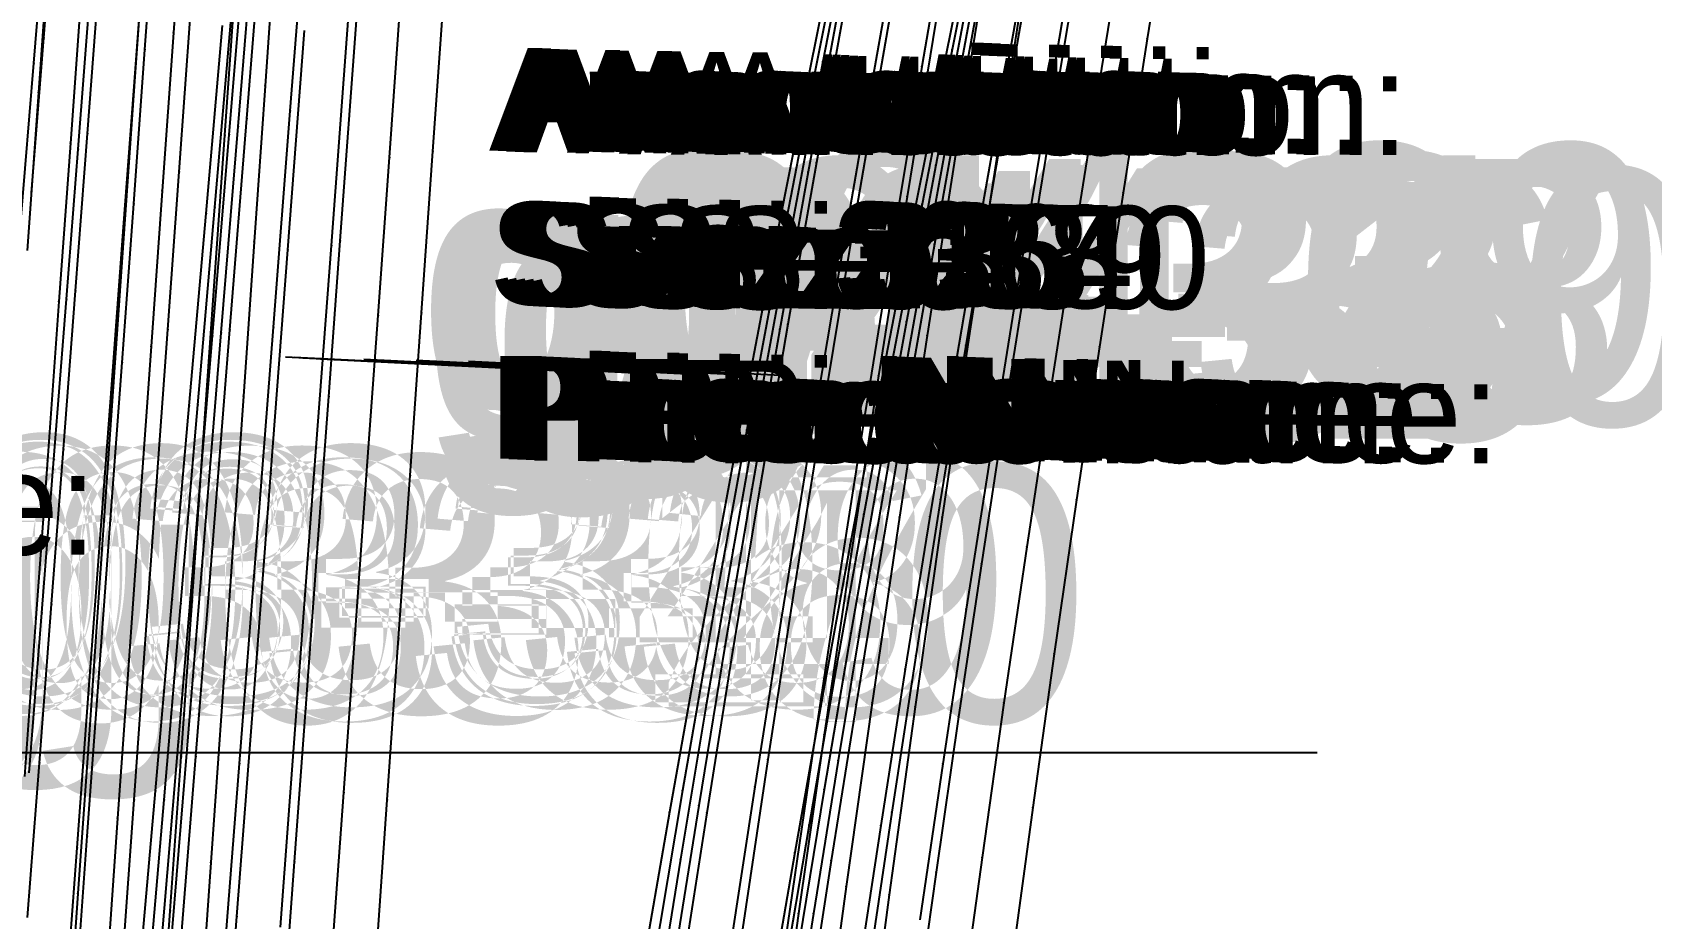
# Model space of a CAD drawing. Extents: x -2408 to 1029, y -526 to 2095.
# Drawn here: x -564.9 to -407.2, y 216.4 to 302.7 of the extents above; entities that cross this region are included whole.
import ezdxf

# ---------------------------------------------------------------- set-up
doc = ezdxf.new("R2010")
doc.units = 0
doc.layers.add('TEXT', color=7, linetype='Continuous')

# ---------------------------------------------------------------- blocks, each defined once
blk = doc.blocks.new(' -30')
at = {"layer": '1'}
blk.add_lwpolyline([(42.847108, -116.353581), (39.802732, -131.2755), (36.776712, -146.421814), (33.872287, -161.336109), (31.001421, -176.512659), (28.294098, -191.275789), (25.59193, -206.483257), (23.03223, -221.307352)], dxfattribs=at)
at = {"layer": '14'}
for points in [[(-38.253435, -218.559679), (-36.666947, -200.481631), (-35.031942, -181.850737), (-33.377531, -162.998705), (-31.732823, -144.257242), (-30.126929, -125.958065)], [(29.413695, -118.63581), (26.177079, -134.609324), (22.873401, -151.324281), (19.584716, -168.470557), (16.44106, -185.459826), (13.388816, -202.552839), (10.512979, -219.172334)]]:
    blk.add_lwpolyline(points, dxfattribs=at)
at = {"layer": '3'}
for p in [(39.802732, -131.2755), (26.177079, -134.609324), (-31.732823, -144.257242), (36.776712, -146.421814), (22.873401, -151.324281), (33.872287, -161.336109), (-33.377531, -162.998705), (19.584716, -168.470557), (31.001421, -176.512659), (-35.031942, -181.850737), (16.44106, -185.459826), (28.294098, -191.275789), (-36.666947, -200.481631), (13.388816, -202.552839), (25.59193, -206.483257)]:
    blk.add_point(p, dxfattribs=at)
at = {"layer": '7'}
for p, q in [((-766.053925, 405.419922), (-432.919998, 405.419922)), ((-24.008267, -158.213053), (3.509464, -159.577007))]:
    blk.add_line(p, q, dxfattribs=at)
at = {"layer": '1'}
for s, p in [('Annotation: ', (-4.19101, -138.154008)), ('Size: 30', (-4.19101, -153.154008)), ('Piece Name:  ', (-4.19101, -168.154008))]:
    blk.add_text(s, height=10, dxfattribs=at).set_placement(p)
at = {"layer": 'TEXT', "color": 7}
for s, p in [('g03-30', (-584.85, 411.23)), ('g04-30', (-11.23, -163.27))]:
    blk.add_text(s, height=25, dxfattribs=at).set_placement(p)
blk = doc.blocks.new(' -31')
at = {"layer": '1'}
blk.add_lwpolyline([(43.032189, -113.459165), (40.081799, -128.259863), (37.142654, -143.310279), (34.267079, -158.406503), (31.475242, -173.485006), (28.75571, -188.638719), (26.130428, -203.747088), (23.578905, -218.868095)], dxfattribs=at)
at = {"layer": '14'}
for points in [[(-38.259009, -219.846726), (-36.670475, -201.296462), (-35.033361, -182.178911), (-33.376818, -162.834466), (-31.729988, -143.603458), (-30.122022, -124.82628)], [(29.899397, -114.353077), (26.672214, -130.625452), (23.366032, -147.713222), (20.063616, -165.297324), (16.89759, -182.771743), (13.819778, -200.403124), (10.915645, -217.598059)]]:
    blk.add_lwpolyline(points, dxfattribs=at)
at = {"layer": '3'}
for p in [(40.081799, -128.259863), (26.672214, -130.625452), (37.142654, -143.310279), (-31.729988, -143.603458), (23.366032, -147.713222), (34.267079, -158.406503), (-33.376818, -162.834466), (20.063616, -165.297324), (31.475242, -173.485006), (-35.033361, -182.178911), (16.89759, -182.771743), (28.75571, -188.638719), (-36.670475, -201.296462), (13.819778, -200.403124), (26.130428, -203.747088)]:
    blk.add_point(p, dxfattribs=at)
at = {"layer": '7'}
for p, q in [((-766.053925, 405.419922), (-432.919998, 405.419922)), ((-24.008267, -158.213053), (3.509464, -159.577007))]:
    blk.add_line(p, q, dxfattribs=at)
at = {"layer": '1'}
for s, p in [('Annotation: ', (-4.208977, -138.146906)), ('Size: 31', (-4.208977, -153.146906)), ('Piece Name:  ', (-4.208977, -168.146906))]:
    blk.add_text(s, height=10, dxfattribs=at).set_placement(p)
at = {"layer": 'TEXT', "color": 7}
for s, p in [('g03-31', (-585.39, 410.31)), ('g04-31', (-11.61, -166.14))]:
    blk.add_text(s, height=25, dxfattribs=at).set_placement(p)
blk = doc.blocks.new(' -32')
at = {"layer": '1'}
blk.add_lwpolyline([(40.53186, -124.282474), (37.630841, -139.451019), (34.788365, -154.672554), (32.028579, -169.867451), (29.358146, -185.041987), (26.765117, -200.266231), (24.31381, -215.087562)], dxfattribs=at)
at = {"layer": '14'}
for points in [[(-37.741602, -214.879135), (-36.131564, -195.623971), (-34.482614, -175.903425), (-32.823935, -156.066533), (-31.184713, -136.462332), (-29.594131, -117.439849)], [(29.857944, -112.638751), (26.62104, -129.363704), (23.306873, -146.926339), (20.546273, -161.965109), (17.890051, -176.872326), (15.271854, -192.053983), (12.76538, -207.033082), (9.930178, -224.484278)]]:
    blk.add_lwpolyline(points, dxfattribs=at)
at = {"layer": '3'}
for p in [(26.62104, -129.363704), (-31.184713, -136.462332), (37.630841, -139.451019), (23.306873, -146.926339), (-32.823935, -156.066533), (34.788365, -154.672554), (20.546273, -161.965109), (32.028579, -169.867451), (-34.482614, -175.903425), (17.890051, -176.872326), (29.358146, -185.041987), (15.271854, -192.053983), (-36.131564, -195.623971), (26.765117, -200.266231), (12.76538, -207.033082)]:
    blk.add_point(p, dxfattribs=at)
at = {"layer": '7'}
for p, q in [((-766.053925, 405.419922), (-432.919998, 405.419922)), ((-24.008267, -158.213053), (3.509464, -159.577007))]:
    blk.add_line(p, q, dxfattribs=at)
at = {"layer": '1'}
for s, p in [('Annotation: ', (-4.225945, -138.140815)), ('Size: 32', (-4.225945, -153.140815)), ('Piece Name:  ', (-4.225945, -168.140815))]:
    blk.add_text(s, height=10, dxfattribs=at).set_placement(p)
at = {"layer": 'TEXT', "color": 7}
for s, p in [('g03-32', (-583.25, 409.92)), ('g04-32', (-11.34, -163.33))]:
    blk.add_text(s, height=25, dxfattribs=at).set_placement(p)
blk = doc.blocks.new(' -33')
at = {"layer": '1'}
for points in [[(-52.321054, -144.854568), (-51.066153, -129.493851), (-49.834457, -114.417185)], [(40.676203, -121.806425), (37.835104, -136.995348), (35.108186, -151.914686), (32.401728, -167.128205), (29.81433, -182.135976), (27.269856, -197.377452), (24.858088, -212.262082), (22.451721, -227.525934)]]:
    blk.add_lwpolyline(points, dxfattribs=at)
at = {"layer": '14'}
for points in [[(-37.746507, -216.010922), (-36.134399, -196.277771), (-34.483326, -176.067667), (-32.822513, -155.738348), (-31.181181, -135.647478), (-29.588555, -116.152795)], [(27.11849, -125.170213), (24.358295, -140.0522), (21.584626, -155.375388), (18.846213, -170.94472), (16.239558, -186.263238), (13.687068, -201.751676), (11.258799, -216.919608)]]:
    blk.add_lwpolyline(points, dxfattribs=at)
at = {"layer": '3'}
for p in [(-51.066153, -129.493851), (-31.181181, -135.647478), (37.835104, -136.995348), (24.358295, -140.0522), (35.108186, -151.914686), (-32.822513, -155.738348), (21.584626, -155.375388), (32.401728, -167.128205), (18.846213, -170.94472), (-34.483326, -176.067667), (29.81433, -182.135976), (16.239558, -186.263238), (-36.134399, -196.277771), (27.269856, -197.377452), (13.687068, -201.751676), (24.858088, -212.262082)]:
    blk.add_point(p, dxfattribs=at)
at = {"layer": '7'}
for p, q in [((-766.053925, 405.419922), (-432.919998, 405.419922)), ((-24.008267, -158.213053), (3.509464, -159.577007))]:
    blk.add_line(p, q, dxfattribs=at)
at = {"layer": '1'}
for s, p in [('Annotation: ', (-4.241109, -138.132156)), ('Size: 33', (-4.241109, -153.132156)), ('Piece Name:  ', (-4.241109, -168.132156))]:
    blk.add_text(s, height=10, dxfattribs=at).set_placement(p)
at = {"layer": 'TEXT', "color": 7}
for s, p in [('g03-33', (-587.12, 409.33)), ('g04-33', (-10.72, -163.65))]:
    blk.add_text(s, height=25, dxfattribs=at).set_placement(p)
blk = doc.blocks.new(' -34')
at = {"layer": '1'}
for points in [[(-52.139088, -142.05396), (-50.933465, -126.958359), (-49.736135, -111.966576)], [(41.231518, -117.066064), (38.488397, -132.00255), (35.78345, -147.059952), (33.164421, -162.018732), (30.6374, -176.888243), (28.17123, -191.872962), (25.747429, -207.056014), (23.418537, -222.062692)]]:
    blk.add_lwpolyline(points, dxfattribs=at)
at = {"layer": '14'}
for points in [[(-37.751409, -217.142706), (-36.137229, -196.931564), (-34.484035, -176.231916), (-32.821088, -155.410165), (-31.177647, -134.832638), (-29.582974, -114.865739)], [(27.068834, -123.83125), (24.301558, -139.105118), (21.522348, -154.831496), (18.780343, -170.810154), (16.17239, -186.531044), (13.620712, -202.42595), (11.195059, -217.991651)]]:
    blk.add_lwpolyline(points, dxfattribs=at)
at = {"layer": '3'}
for p in [(-50.933465, -126.958359), (38.488397, -132.00255), (-31.177647, -134.832638), (24.301558, -139.105118), (35.78345, -147.059952), (-32.821088, -155.410165), (21.522348, -154.831496), (33.164421, -162.018732), (18.780343, -170.810154), (-34.484035, -176.231916), (30.6374, -176.888243), (16.17239, -186.531044), (28.17123, -191.872962), (-36.137229, -196.931564), (13.620712, -202.42595), (25.747429, -207.056014)]:
    blk.add_point(p, dxfattribs=at)
at = {"layer": '7'}
for p, q in [((-766.053925, 405.419922), (-432.919998, 405.419922)), ((-24.008267, -158.213053), (3.509464, -159.577007))]:
    blk.add_line(p, q, dxfattribs=at)
at = {"layer": '1'}
for s, p in [('Annotation: ', (-4.255736, -138.120382)), ('Size: 34', (-4.255736, -153.120382)), ('Piece Name:  ', (-4.255736, -168.120382))]:
    blk.add_text(s, height=10, dxfattribs=at).set_placement(p)
at = {"layer": 'TEXT', "color": 7}
for s, p in [('g03-34', (-585.13, 410.49)), ('g04-34', (-11.42, -163.4))]:
    blk.add_text(s, height=25, dxfattribs=at).set_placement(p)
blk = doc.blocks.new(' -35')
at = {"layer": '1'}
for points in [[(-56.592683, -198.490496), (-55.373895, -182.88917), (-54.207329, -167.956315), (-52.988542, -152.354986), (-51.849061, -137.768841), (-50.630274, -122.167512), (-49.489065, -107.559232), (-48.310904, -92.47795), (-47.133816, -77.410409), (-45.915028, -61.809078), (-44.773956, -47.202583), (-43.555167, -31.601251), (-42.422895, -17.107345), (-42.381818, -16.581568), (-41.144147, -0.738535)], [(-20.806429, -1.304221), (-6.275192, -5.407475), (8.313011, -9.526815), (23.124378, -13.709171), (37.507786, -17.770683), (52.502326, -22.004762), (58.756061, -23.770659), (55.756293, -38.971197), (55.648026, -39.520757), (52.844687, -53.75072), (49.963104, -68.536078), (47.10185, -83.520919), (44.333822, -98.328026), (41.556536, -113.460255), (38.886031, -128.285221), (36.208045, -143.475716), (33.655547, -158.321491), (31.118014, -173.519019), (28.712998, -188.389392), (26.325745, -203.609995), (24.056845, -218.501739)]]:
    blk.add_lwpolyline(points, dxfattribs=at)
at = {"layer": '14'}
for points in [[(-37.756316, -218.274508), (-36.140064, -197.585364), (-34.484749, -176.39618), (-32.819667, -155.081986), (-31.174118, -134.017812), (-29.577398, -113.578688)], [(27.568443, -119.432863), (24.802116, -134.981179), (22.015477, -151.034428), (19.258082, -167.387174), (16.629262, -183.51531), (14.054839, -199.860696), (11.604896, -215.907465)]]:
    blk.add_lwpolyline(points, dxfattribs=at)
at = {"layer": '3'}
for p in [(38.886031, -128.285221), (-31.174118, -134.017812), (24.802116, -134.981179), (-51.849061, -137.768841), (36.208045, -143.475716), (22.015477, -151.034428), (-52.988542, -152.354986), (-32.819667, -155.081986), (33.655547, -158.321491), (-54.207329, -167.956315), (19.258082, -167.387174), (31.118014, -173.519019), (-34.484749, -176.39618), (-55.373895, -182.88917), (16.629262, -183.51531), (28.712998, -188.389392), (-36.140064, -197.585364), (14.054839, -199.860696), (26.325745, -203.609995)]:
    blk.add_point(p, dxfattribs=at)
at = {"layer": '7'}
for p, q in [((-766.053925, 405.419922), (-432.919998, 405.419922)), ((-24.008267, -158.213053), (3.509464, -159.577007))]:
    blk.add_line(p, q, dxfattribs=at)
at = {"layer": '1'}
for s, p in [('Annotation: ', (-4.269614, -138.114896)), ('Size: 35', (-4.269614, -153.114896)), ('Piece Name:  ', (-4.269614, -168.114896))]:
    blk.add_text(s, height=10, dxfattribs=at).set_placement(p)
at = {"layer": 'TEXT', "color": 7}
for s, p in [('g03-35', (-578.12, 409.94)), ('g04-35', (-11.72, -166.07))]:
    blk.add_text(s, height=25, dxfattribs=at).set_placement(p)
blk = doc.blocks.new(' -36')
at = {"layer": '1'}
for points in [[(-57.613508, -212.513101), (-56.461324, -197.442908), (-55.280878, -182.003064), (-54.128693, -166.932872), (-52.948248, -151.493047), (-51.778758, -136.196494), (-50.598314, -120.756668), (-49.42689, -105.434828), (-48.246445, -89.995), (-47.084343, -74.795094), (-45.863193, -58.822854), (-44.721266, -43.886838), (-43.54082, -28.447007), (-42.405849, -13.601936), (-42.368159, -13.108987), (-41.15366, 2.776274)], [(-5.822601, -2.025819), (8.862349, -6.172478), (23.669394, -10.353613), (38.606196, -14.571389), (52.891967, -18.60533), (58.717227, -20.250237), (55.69191, -35.88689), (55.666862, -36.016622), (52.774807, -50.995878), (49.889371, -66.110893), (47.093293, -81.064029), (44.322403, -96.200531), (41.607931, -111.30506), (38.935045, -126.45913), (36.319101, -141.613858), (33.764812, -156.788407), (31.305343, -171.832824), (28.897705, -187.031336), (26.559378, -202.258481), (24.291024, -217.478387)]]:
    blk.add_lwpolyline(points, dxfattribs=at)
at = {"layer": '14'}
for points in [[(-38.803887, -233.044013), (-37.227936, -212.431096), (-35.593317, -191.050809), (-33.92936, -169.28681), (-32.265404, -147.52281), (-30.630784, -126.142524)], [(28.068428, -114.910471), (25.304529, -130.719051), (22.511782, -147.087029), (19.740151, -163.803816), (17.090703, -180.331549), (14.493383, -197.121681), (12.019141, -213.645721)]]:
    blk.add_lwpolyline(points, dxfattribs=at)
at = {"layer": '3'}
for p in [(38.935045, -126.45913), (25.304529, -130.719051), (-51.778758, -136.196494), (36.319101, -141.613858), (-32.265404, -147.52281), (22.511782, -147.087029), (-52.948248, -151.493047), (33.764812, -156.788407), (19.740151, -163.803816), (-54.128693, -166.932872), (-33.92936, -169.28681), (31.305343, -171.832824), (17.090703, -180.331549), (-55.280878, -182.003064), (28.897705, -187.031336), (-35.593317, -191.050809), (-56.461324, -197.442908), (14.493383, -197.121681), (26.559378, -202.258481), (-37.227936, -212.431096)]:
    blk.add_point(p, dxfattribs=at)
at = {"layer": '7'}
for p, q in [((-766.053925, 405.419922), (-432.919998, 405.419922)), ((-24.008267, -158.213053), (3.509464, -159.577007))]:
    blk.add_line(p, q, dxfattribs=at)
at = {"layer": '1'}
for s, p in [('Annotation: ', (-4.283047, -138.107388)), ('Size: 36', (-4.283047, -153.107388)), ('Piece Name:  ', (-4.283047, -168.107388))]:
    blk.add_text(s, height=10, dxfattribs=at).set_placement(p)
at = {"layer": 'TEXT', "color": 7}
for s, p in [('g03-36', (-573.39, 410.17)), ('g04-36', (-11.57, -164.85))]:
    blk.add_text(s, height=25, dxfattribs=at).set_placement(p)
blk = doc.blocks.new(' -37')
at = {"layer": '1'}
for points in [[(-61.551281, -266.065857), (-60.427986, -251.060959), (-59.297045, -235.953924), (-58.173751, -220.949029), (-57.032149, -205.699593), (-55.908856, -190.694718), (-54.777913, -175.587665), (-53.654619, -160.582767), (-52.507005, -145.253002), (-51.383711, -130.248104), (-50.24211, -114.998673), (-49.118816, -99.993788), (-47.979797, -84.778843), (-46.856502, -69.773948), (-45.731105, -54.740979), (-44.607811, -39.736089), (-43.479664, -24.666378), (-42.388992, -10.097288), (-42.331442, -9.328492), (-41.162224, 6.289848)], [(8.863781, -2.663426), (23.666695, -6.843395), (38.608525, -11.06259), (53.271332, -15.202996), (58.681045, -16.730562), (55.715305, -32.356891), (55.68583, -32.512519), (52.88021, -47.327234), (50.074734, -62.303112), (47.338859, -77.203698), (44.64328, -92.199798), (41.986578, -107.255889), (39.385266, -122.268588), (36.823153, -137.365751), (34.332813, -152.39731), (31.917978, -167.386059), (29.566758, -182.439997), (27.285612, -197.504728), (25.054684, -212.689494)]]:
    blk.add_lwpolyline(points, dxfattribs=at)
at = {"layer": '14'}
for points in [[(-37.232159, -213.405387), (-35.595446, -191.54229), (-33.929359, -169.286815), (-32.263274, -147.031358), (-30.62656, -125.168242)], [(28.02194, -113.419096), (25.250465, -129.613555), (22.451511, -146.38083), (19.675459, -163.505107), (17.023798, -180.4354), (14.426467, -197.634143), (11.954161, -214.560019)]]:
    blk.add_lwpolyline(points, dxfattribs=at)
at = {"layer": '3'}
for p in [(-51.383711, -130.248104), (25.250465, -129.613555), (36.823153, -137.365751), (-52.507005, -145.253002), (22.451511, -146.38083), (-32.263274, -147.031358), (34.332813, -152.39731), (-53.654619, -160.582767), (19.675459, -163.505107), (31.917978, -167.386059), (-33.929359, -169.286815), (-54.777913, -175.587665), (17.023798, -180.4354), (29.566758, -182.439997), (-55.908856, -190.694718), (-35.595446, -191.54229), (14.426467, -197.634143), (27.285612, -197.504728), (-57.032149, -205.699593)]:
    blk.add_point(p, dxfattribs=at)
at = {"layer": '7'}
for p, q in [((-766.053925, 405.419922), (-432.919998, 405.419922)), ((-24.008267, -158.213053), (3.509464, -159.577007))]:
    blk.add_line(p, q, dxfattribs=at)
at = {"layer": '1'}
for s, p in [('Annotation: ', (-4.295907, -138.102234)), ('Size: 37', (-4.295907, -153.102234)), ('Piece Name:  ', (-4.295907, -168.102234))]:
    blk.add_text(s, height=10, dxfattribs=at).set_placement(p)
at = {"layer": 'TEXT', "color": 7}
for s, p in [('g03-37', (-573.37, 408.66)), ('g04-37', (-10.85, -163.63))]:
    blk.add_text(s, height=25, dxfattribs=at).set_placement(p)
blk = doc.blocks.new(' -38')
at = {"layer": '1'}
for points in [[(-48.494272, 0.917298), (-48.857384, -4.072174), (-49.587228, -14.100939), (-50.709849, -29.526795), (-51.811228, -44.66076), (-52.933849, -60.086616), (-54.056117, -75.50762), (-55.178737, -90.933475), (-56.286828, -106.159682), (-57.409448, -121.585519), (-58.532069, -137.011376), (-59.655531, -152.448799), (-60.778149, -167.874637), (-61.897461, -183.255028), (-63.02008, -198.680873)], [(-62.506484, -281.132614), (-61.374045, -265.691257), (-60.261109, -250.515838), (-59.128669, -235.074469), (-58.019185, -219.94611), (-56.886746, -204.504754), (-55.756917, -189.098967), (-54.624477, -173.65759), (-53.504059, -158.380151), (-52.371619, -142.938777), (-51.270158, -127.919824), (-50.137718, -112.478447), (-49.024783, -97.30303), (-47.892343, -81.861652), (-46.767913, -66.529503), (-45.668068, -51.532587), (-44.535628, -36.091211), (-43.432143, -21.044655), (-42.372184, -6.591618), (-42.309999, -5.743686), (-41.169786, 9.803658)], [(23.66431, -3.333265), (38.611173, -7.553882), (53.264699, -11.691667), (58.647547, -13.211647), (55.738115, -28.828932), (55.704756, -29.008408), (52.984824, -43.641252), (50.259485, -58.458695), (47.585293, -73.286116), (44.965339, -88.122595), (42.393509, -102.952028), (39.862871, -117.80398), (37.329448, -132.976589), (34.90376, -147.846083), (32.483047, -163.092282), (30.189243, -177.982696), (27.962779, -192.883327), (25.769479, -208.018841), (23.669796, -222.93785)]]:
    blk.add_lwpolyline(points, dxfattribs=at)
at = {"layer": '14'}
for points in [[(-38.298056, -228.85611), (-36.695197, -207.000338), (-35.597576, -192.033745), (-34.486885, -176.888937), (-33.371836, -161.6847), (-32.261145, -146.539893), (-30.62234, -124.19398)], [(25.755927, -125.138021), (22.951926, -142.205006), (20.162448, -159.681437), (17.490212, -177.002815), (14.869366, -194.640734), (12.372345, -212.041258), (10.014866, -228.993255)]]:
    blk.add_lwpolyline(points, dxfattribs=at)
at = {"layer": '3'}
for p in [(-51.270158, -127.919824), (37.329448, -132.976589), (-58.532069, -137.011376), (-52.371619, -142.938777), (22.951926, -142.205006), (-32.261145, -146.539893), (34.90376, -147.846083), (-59.655531, -152.448799), (-53.504059, -158.380151), (20.162448, -159.681437), (-33.371836, -161.6847), (32.483047, -163.092282), (-60.778149, -167.874637), (-54.624477, -173.65759), (-34.486885, -176.888937), (17.490212, -177.002815), (30.189243, -177.982696), (-61.897461, -183.255028), (-55.756917, -189.098967), (-35.597576, -192.033745), (27.962779, -192.883327), (14.869366, -194.640734), (-56.886746, -204.504754), (-36.695197, -207.000338), (25.769479, -208.018841), (12.372345, -212.041258)]:
    blk.add_point(p, dxfattribs=at)
at = {"layer": '7'}
for p, q in [((-766.053925, 405.419922), (-432.919998, 405.419922)), ((-24.008267, -158.213053), (3.509464, -159.577007))]:
    blk.add_line(p, q, dxfattribs=at)
at = {"layer": '1'}
for s, p in [('Annotation: ', (-4.308007, -138.096981)), ('Size: 38', (-4.308007, -153.096981)), ('Piece Name:  ', (-4.308007, -168.096981))]:
    blk.add_text(s, height=10, dxfattribs=at).set_placement(p)
at = {"layer": 'TEXT', "color": 7}
for s, p in [('g03-38', (-574.11, 408.79)), ('g04-38', (-11.51, -164.14))]:
    blk.add_text(s, height=25, dxfattribs=at).set_placement(p)
blk = doc.blocks.new(' -39')
at = {"layer": '1'}
for points in [[(-43.770657, -0.525268), (-44.031647, -4.189034), (-45.102091, -19.215729), (-46.197597, -34.594239), (-47.26383, -49.561821), (-48.359335, -64.94033), (-49.45484, -80.31884), (-50.549018, -95.678724), (-51.644522, -111.057234), (-52.725251, -126.228312), (-53.820757, -141.606824), (-54.901841, -156.782888), (-55.997346, -172.161399), (-57.078074, -187.332486), (-58.173579, -202.710995), (-59.27038, -218.107693), (-60.365885, -233.486202), (-61.461389, -248.864711), (-62.536286, -263.953912), (-63.631791, -279.332419), (-64.712761, -294.506884), (-65.808267, -309.885393), (-66.903773, -325.263905)], [(-57.680081, -216.28681), (-56.575588, -200.920725), (-55.482244, -185.709765), (-54.377751, -170.343697), (-53.284437, -155.133151), (-52.179942, -139.767061), (-51.078603, -124.444859), (-49.97411, -109.078779), (-48.89256, -94.031883), (-47.788067, -78.665805), (-46.693746, -63.441231), (-45.589253, -48.075153), (-44.504522, -32.984016), (-43.400029, -17.617933), (-42.355666, -3.08846)], [(23.664394, 0.176167), (38.615382, -4.045614), (53.260467, -8.181015), (58.617048, -9.693578), (55.759781, -25.305817), (55.723538, -25.504255), (52.998302, -40.426886), (50.267, -55.553389), (47.651943, -70.336328), (45.027809, -85.481846), (42.466879, -100.527354), (39.932174, -115.688061), (37.4396, -130.904942), (35.01103, -146.083049), (32.675678, -161.074401), (30.377139, -176.272744), (28.147139, -191.481311), (26.008003, -206.535359), (23.907784, -221.762385)]]:
    blk.add_lwpolyline(points, dxfattribs=at)
at = {"layer": '14'}
for points in [[(-56.267056, 2.784563), (-57.281533, -11.456452), (-58.446035, -27.803522), (-59.550186, -43.303404), (-60.819717, -61.124854), (-62.225442, -80.858185), (-63.738177, -102.093688), (-64.791704, -116.882931), (-65.871173, -132.036323), (-66.967937, -147.432511)], [(-37.240605, -215.353937), (-36.1514, -200.200552), (-35.044743, -184.804371), (-33.929362, -169.28682), (-32.813979, -153.769249), (-31.707324, -138.373087), (-30.618118, -123.219702)], [(26.262827, -120.531458), (23.455213, -137.884586), (20.653582, -155.701641), (17.961579, -173.404931), (15.316965, -191.47496), (12.79512, -209.344985), (10.411413, -226.79901)]]:
    blk.add_lwpolyline(points, dxfattribs=at)
at = {"layer": '3'}
for p in [(-52.725251, -126.228312), (-65.871173, -132.036323), (37.4396, -130.904942), (-31.707324, -138.373087), (23.455213, -137.884586), (-52.179942, -139.767061), (-53.820757, -141.606824), (35.01103, -146.083049), (-32.813979, -153.769249), (-53.284437, -155.133151), (20.653582, -155.701641), (-54.901841, -156.782888), (32.675678, -161.074401), (-33.929362, -169.28682), (-54.377751, -170.343697), (-55.997346, -172.161399), (17.961579, -173.404931), (30.377139, -176.272744), (-55.482244, -185.709765), (-35.044743, -184.804371), (-57.078074, -187.332486), (15.316965, -191.47496), (28.147139, -191.481311), (-36.1514, -200.200552), (-56.575588, -200.920725), (-58.173579, -202.710995), (26.008003, -206.535359), (12.79512, -209.344985)]:
    blk.add_point(p, dxfattribs=at)
at = {"layer": '7'}
for p, q in [((-766.053925, 405.419922), (-432.919998, 405.419922)), ((-24.008267, -158.213053), (3.509464, -159.577007))]:
    blk.add_line(p, q, dxfattribs=at)
at = {"layer": '1'}
for s, p in [('Annotation: ', (-4.31915, -138.092958)), ('Size: 39', (-4.31915, -153.092958)), ('Piece Name:  ', (-4.31915, -168.092958))]:
    blk.add_text(s, height=10, dxfattribs=at).set_placement(p)
at = {"layer": 'TEXT', "color": 7}
for s, p in [('g03-39', (-566.62, 409.3)), ('g04-39', (-11.37, -162.07))]:
    blk.add_text(s, height=25, dxfattribs=at).set_placement(p)
blk = doc.blocks.new(' -40')
at = {"layer": '1'}
for points in [[(-38.684304, 3.019825), (-39.580082, -9.820903), (-40.639277, -25.004149), (-41.698473, -40.187415), (-42.767851, -55.516657), (-43.827046, -70.699922), (-44.889935, -85.93614), (-45.949129, -101.119387), (-47.008325, -116.302652), (-48.057029, -131.335525), (-49.116223, -146.518771), (-50.16535, -161.557697), (-51.224546, -176.740962), (-52.273251, -191.773832), (-53.332446, -206.957082), (-54.398895, -222.244329)], [(-58.356571, -226.846667), (-57.287044, -211.671721), (-56.229515, -196.667001), (-55.159988, -181.492049), (-54.102567, -166.488866), (-53.033042, -151.313935), (-51.963515, -136.138987), (-50.89402, -120.964486), (-49.808592, -105.563913), (-48.739066, -90.388973), (-47.648785, -74.919554), (-46.579259, -59.744614), (-45.489928, -44.28868), (-44.420403, -29.113739), (-43.343577, -13.83521), (-42.339063, 0.417339)], [(38.619769, -0.537396), (53.256576, -4.670461), (58.587775, -6.175857), (55.781638, -21.781456), (55.742407, -22.000127), (53.102425, -36.714028), (50.451268, -51.651565), (47.813688, -66.815778), (45.266479, -81.771443), (42.768042, -96.702894), (40.306391, -111.672857), (37.871254, -126.777085), (35.508939, -141.763068), (33.205199, -156.758162), (30.982556, -171.647), (28.807646, -186.66135), (26.709159, -201.604125), (24.661107, -216.636269)]]:
    blk.add_lwpolyline(points, dxfattribs=at)
at = {"layer": '14'}
for points in [[(-51.187057, 6.289762), (-52.201534, -8.252473), (-53.366035, -24.945265), (-54.470185, -40.772939), (-55.739716, -58.971309), (-57.145441, -79.121963), (-58.658175, -100.806576), (-59.711703, -115.908596), (-60.791174, -131.382505), (-61.887938, -147.104309), (-62.99335, -162.950068), (-64.098761, -178.795828), (-65.195526, -194.517631), (-66.274995, -209.991522), (-67.842857, -232.466376), (-69.323164, -253.686154), (-70.686734, -273.232537), (-71.90438, -290.687148)], [(-37.244824, -216.32821), (-36.15423, -200.854335), (-35.046162, -185.132548), (-33.929359, -169.286823), (-32.812555, -153.441079), (-31.704488, -137.719291), (-30.613893, -122.245416), (-29.029875, -99.770612), (-27.534311, -78.550847), (-26.156689, -59.004492), (-24.926494, -41.549906), (-23.566527, -22.254052), (-22.001398, -0.047241)], [(-22.001398, -0.047241), (-5.482221, -4.711839), (9.196545, -8.856752), (24.174984, -13.086285), (38.325332, -17.081986), (43.462152, -18.532494), (43.462152, -18.532494), (40.367347, -35.696871), (37.377281, -52.676448), (34.667677, -68.358352), (31.656846, -86.122264), (28.982064, -102.227541), (26.211654, -119.269694), (23.397233, -137.017386), (20.590417, -155.239275), (17.8953, -173.344523), (15.249801, -191.824505), (12.729156, -210.099647), (10.348387, -227.949103)]]:
    blk.add_lwpolyline(points, dxfattribs=at)
at = {"layer": '3'}
for p in [(37.871254, -126.777085), (-60.791174, -131.382505), (-48.057029, -131.335525), (-51.963515, -136.138987), (23.397233, -137.017386), (-31.704488, -137.719291), (35.508939, -141.763068), (-49.116223, -146.518771), (-61.887938, -147.104309), (-53.033042, -151.313935), (-32.812555, -153.441079), (20.590417, -155.239275), (33.205199, -156.758162), (-50.16535, -161.557697), (-62.99335, -162.950068), (-54.102567, -166.488866), (-33.929359, -169.286823), (30.982556, -171.647), (17.8953, -173.344523), (-51.224546, -176.740962), (-64.098761, -178.795828), (-55.159988, -181.492049), (-35.046162, -185.132548), (28.807646, -186.66135), (-52.273251, -191.773832), (15.249801, -191.824505), (-65.195526, -194.517631), (-56.229515, -196.667001), (-36.15423, -200.854335), (26.709159, -201.604125), (-53.332446, -206.957082), (-66.274995, -209.991522), (12.729156, -210.099647), (-57.287044, -211.671721)]:
    blk.add_point(p, dxfattribs=at)
at = {"layer": '7'}
for p, q in [((-766.053925, 405.419922), (-432.919998, 405.419922)), ((-24.008267, -158.213053), (3.509464, -159.577007))]:
    blk.add_line(p, q, dxfattribs=at)
at = {"layer": '1'}
for s, p in [('Piece Name:  ', (-628.243413, 424.675431)), ('Annotation: ', (-4.330187, -138.087808)), ('Size: 40', (-4.330187, -153.087808)), ('Piece Name:  ', (-4.330187, -168.087808))]:
    blk.add_text(s, height=10, dxfattribs=at).set_placement(p)
at = {"layer": 'TEXT', "color": 7}
for s, p in [('g03-40', (-559.09, 408.39)), ('g04-40', (-11.62, -164.38))]:
    blk.add_text(s, height=25, dxfattribs=at).set_placement(p)

msp = doc.modelspace()

# ---------------------------------------------------------------- block references
at = {"layer": '1'}
for name, p in [(' -32', (-514.58038, 429.196867)), (' -34', (-512.877729, 429.098086)), (' -33', (-513.729155, 429.147803)), (' -35', (-508.640982, 429.051384)), (' -31', (-515.430888, 429.247568)), (' -30', (-516.281493, 429.297884)), (' -36', (-507.788996, 429.001375)), (' -38', (-502.699294, 428.903101)), (' -37', (-503.551747, 428.953571)), (' -39', (-498.461818, 428.854057)), (' -40', (-494.224148, 428.804325)), (' -32', (-6.918598, -172.870121)), (' -38', (-6.951881, -172.870051)), (' -36', (-6.940789, -172.870126)), (' -34', (-6.929678, -172.869999)), (' -39', (-6.957418, -172.869929)), (' -37', (-6.946326, -172.869989)), (' -35', (-6.935229, -172.87)), (' -33', (-6.924133, -172.870029)), (' -31', (-6.913053, -172.870221)), (' -30', (-6.907502, -172.870213)), (' -40', (-6.962963, -172.869906))]:
    msp.add_blockref(name, p, dxfattribs=at)

doc.saveas('drawing.dxf')
